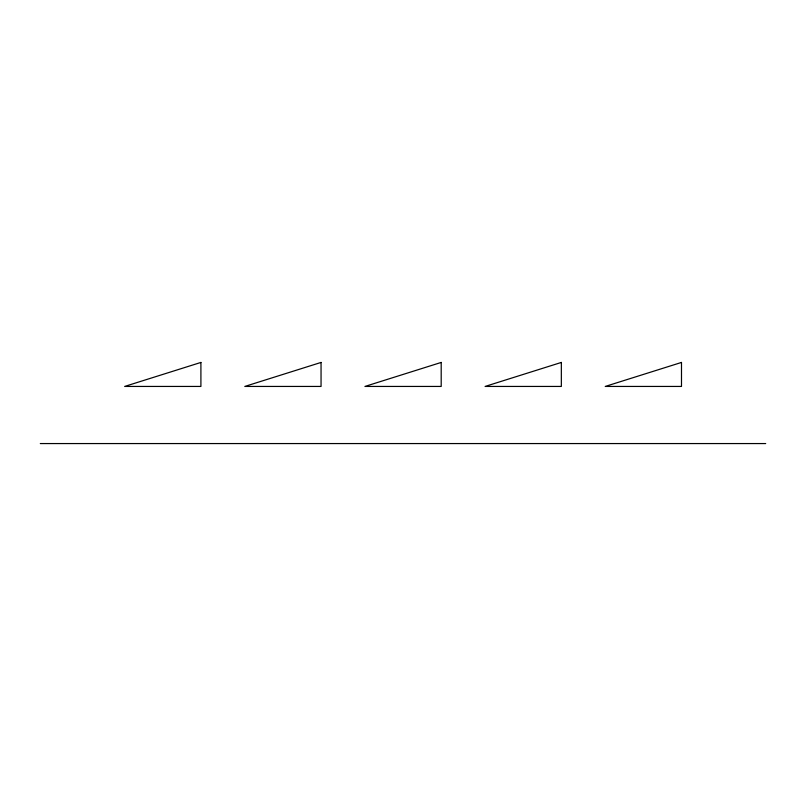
<?xml version="1.0" encoding="UTF-8"?>
<svg xmlns="http://www.w3.org/2000/svg" width="806" height="806" viewBox="0 0 806 806"><rect width="100%" height="100%" fill="white"/><g stroke="black" fill="none" stroke-linecap="round" stroke-linejoin="round"><path stroke-width="1.21" d="M40.3 443.562L765.7 443.562M200.906 362.438L124.648 386.437L200.906 386.437L200.906 362.438M321.05 362.438L244.792 386.437L321.05 386.437L321.05 362.438M441.194 362.438L364.937 386.437L441.194 386.437L441.194 362.438M561.339 362.438L485.091 386.437L561.339 386.437L561.339 362.438M681.493 362.438L605.235 386.437L681.493 386.437L681.493 362.438"/></g></svg>
